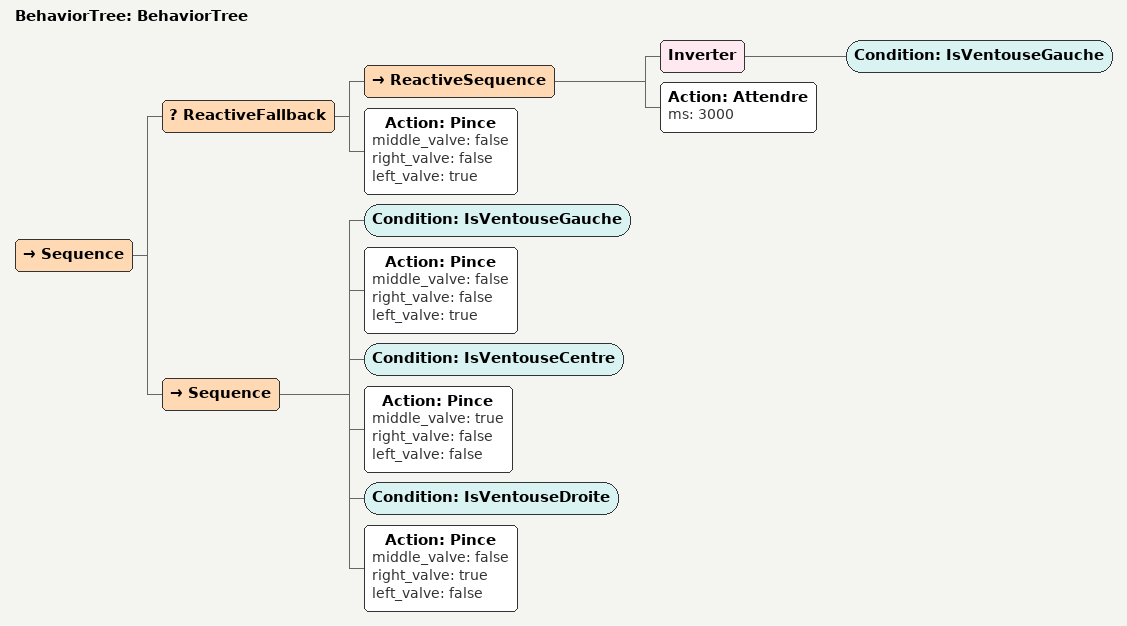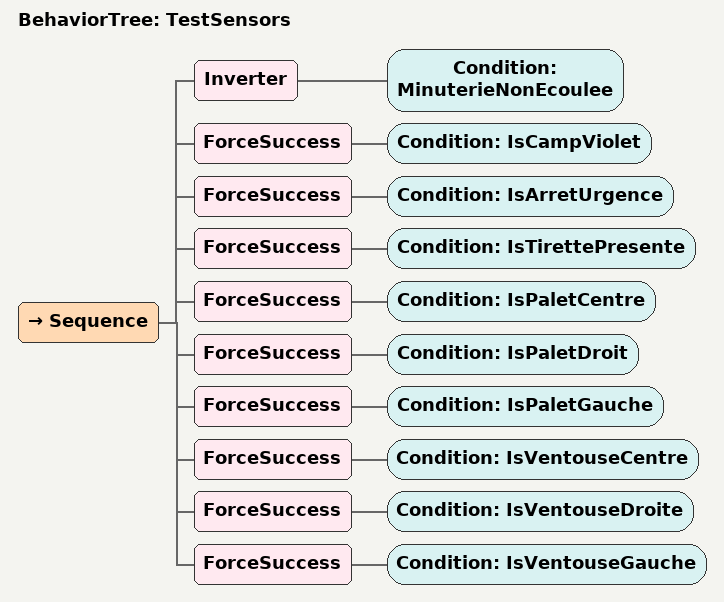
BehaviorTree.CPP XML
<root main_tree_to_execute="BehaviorTree">
    <BehaviorTree ID="BehaviorTree">
        <Sequence>
            <ReactiveFallback>
                <ReactiveSequence>
                    <Inverter>
                        <Condition ID="IsVentouseGauche"/>
                    </Inverter>
                    <Action ID="Attendre" ms="3000"/>
                </ReactiveSequence>
                <Action ID="Pince" middle_valve="false" right_valve="false" left_valve="true"/>
            </ReactiveFallback>
            <Sequence>
                <Condition ID="IsVentouseGauche"/>
                <Action ID="Pince" middle_valve="false" right_valve="false" left_valve="true"/>
                <Condition ID="IsVentouseCentre"/>
                <Action ID="Pince" middle_valve="true" right_valve="false" left_valve="false"/>
                <Condition ID="IsVentouseDroite"/>
                <Action ID="Pince" middle_valve="false" right_valve="true" left_valve="false"/>
            </Sequence>
        </Sequence>
    </BehaviorTree>
    <BehaviorTree ID="TestSensors">
        <Sequence>
            <Inverter>
                <Condition ID="MinuterieNonEcoulee"/>
            </Inverter>
            <ForceSuccess>
                <Condition ID="IsCampViolet"/>
            </ForceSuccess>
            <ForceSuccess>
                <Condition ID="IsArretUrgence"/>
            </ForceSuccess>
            <ForceSuccess>
                <Condition ID="IsTirettePresente"/>
            </ForceSuccess>
            <ForceSuccess>
                <Condition ID="IsPaletCentre"/>
            </ForceSuccess>
            <ForceSuccess>
                <Condition ID="IsPaletDroit"/>
            </ForceSuccess>
            <ForceSuccess>
                <Condition ID="IsPaletGauche"/>
            </ForceSuccess>
            <ForceSuccess>
                <Condition ID="IsVentouseCentre"/>
            </ForceSuccess>
            <ForceSuccess>
                <Condition ID="IsVentouseDroite"/>
            </ForceSuccess>
            <ForceSuccess>
                <Condition ID="IsVentouseGauche"/>
            </ForceSuccess>
        </Sequence>
    </BehaviorTree>
</root>
